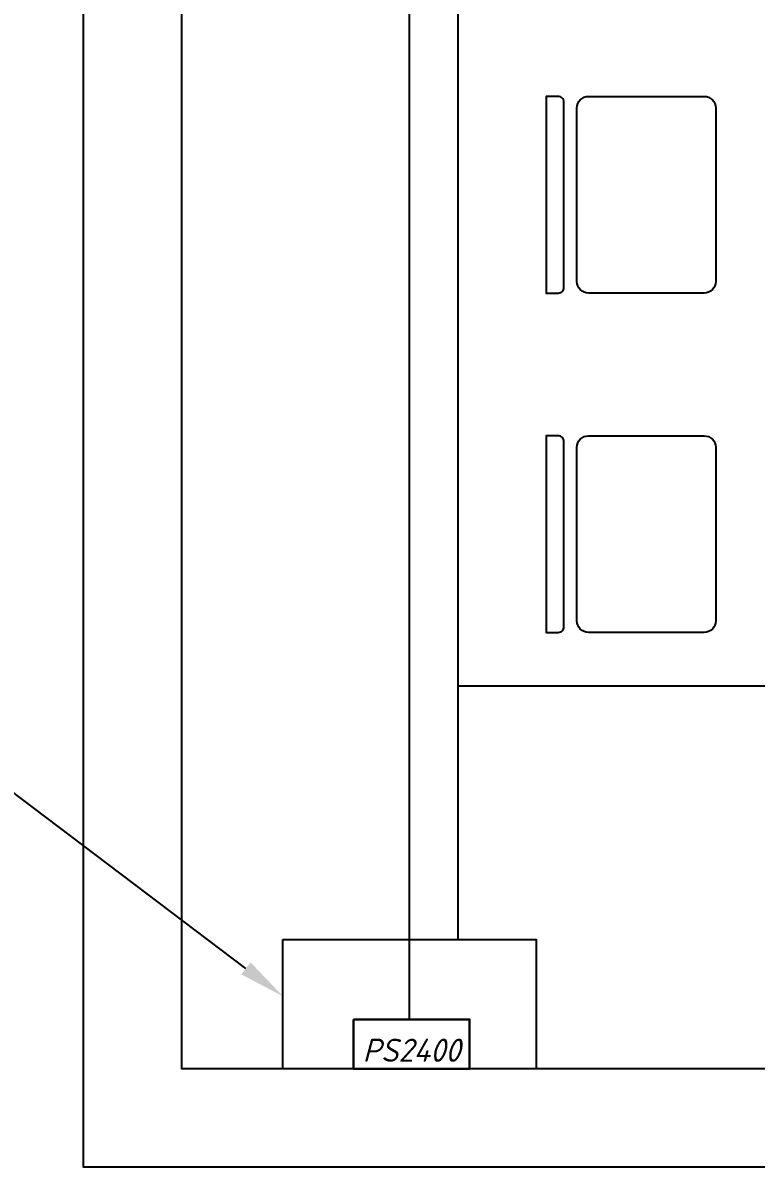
# Model space of a CAD drawing. Header units: millimetres. Extents: x -4896 to 62463, y -11301 to 6998.
# Drawn here: x 44227 to 45494, y -1339 to 640 of the extents above; entities that cross this region are included whole.
import ezdxf
from ezdxf import colors
from ezdxf.entities.mleader import LeaderData, LeaderLine
from ezdxf.math import Vec2, Vec3

# ---------------------------------------------------------------- set-up
doc = ezdxf.new("R2010")
doc.units = ezdxf.units.MM
doc.layers.add('Рамка', color=250, linetype='Continuous')
doc.styles.add('Мой новый', font='isocpeur.ttf', dxfattribs={"width": 0.955, "oblique": 15})

msp = doc.modelspace()

# ---------------------------------------------------------------- linework, layer by layer
at = {"layer": 'Рамка'}
for points in [[(50776.1, -1338.7), (44331.8, -1338.7), (44331.8, 3712.1), (53349.4, 3712.1), (53349.4, -1338.7), (51792.1, -1338.7)], [(50776.1, -1168.7), (44501.8, -1168.7), (44501.8, 3542.1), (53179.4, 3542.1), (53179.4, -1168.7), (51792.1, -1168.7)]]:
    msp.add_lwpolyline(points, dxfattribs=at)
at = {"layer": 'Рамка', "color": 1}
for points in [[(44978.6, 2333.9), (44978.6, -945.3)], [(46339.9, -450.9), (46277.7, -507.4), (44978.6, -507.4), (44978.6, -507.4)]]:
    msp.add_lwpolyline(points, dxfattribs=at)
at = {"layer": 'Рамка', "color": 3}
msp.add_lwpolyline([(44895, -1083.3), (44895, 1710.4), (46109, 1710.4)], dxfattribs=at)
at = {"layer": 'Рамка', "color": 241, "true_color": 0xf7abae}
for points in [[(45151.8, 512.6), (45131.1, 512.6), (45131.1, 172.6), (45151.8, 172.6, 0.414214), (45161.8, 182.6), (45161.8, 502.6, 0.414214)], [(45424.2, 492.6), (45424.2, 192.6, -0.414214), (45404.2, 172.6), (45204.2, 172.6, -0.414214), (45184.2, 192.6), (45184.2, 492.6, -0.414214), (45204.2, 512.6), (45404.2, 512.6, -0.414214)], [(45151.8, -74.2), (45131.1, -74.2), (45131.1, -414.2), (45151.8, -414.2, 0.414214), (45161.8, -404.2), (45161.8, -84.2, 0.414214)], [(45424.2, -94.2), (45424.2, -394.2, -0.414214), (45404.2, -414.2), (45204.2, -414.2, -0.414214), (45184.2, -394.2), (45184.2, -94.2, -0.414214), (45204.2, -74.2), (45404.2, -74.2, -0.414214)]]:
    msp.add_lwpolyline(points, format="xyb", close=True, dxfattribs=at)
at = {"layer": 'Рамка', "color": 0}
msp.add_lwpolyline([(44676.2, -945.3), (45113.7, -945.3), (45113.7, -1168.7), (44676.2, -1168.7)], close=True, dxfattribs=at)
at = {"layer": 'Рамка', "color": 217, "lineweight": 30, "true_color": 0x93278f}
msp.add_lwpolyline([(44798.2, -1083.3), (44998.7, -1083.3), (44998.7, -1168.7), (44798.2, -1168.7)], close=True, dxfattribs=at)

# ---------------------------------------------------------------- texts
at = {"layer": 'Рамка', "color": 217, "true_color": 0x93278f, "insert": (44798.2, -1083.3), "char_height": 4, "width": 200.467, "attachment_point": 1, "style": 'Мой новый'}
msp.add_mtext('\\pxqc;\\P\\P\\P\\P\\P{\\H10x;PS2400}', dxfattribs=at)

# ---------------------------------------------------------------- leaders
at = {"layer": 'Рамка', "color": 0}
ml = msp.add_multileader_mtext('Standard', dxfattribs=at)
ml.set_content('ЩО питания светильников\\P*расположение показано для наглядности', style='Мой новый')
ml.set_leader_properties()
ml.build(insert=Vec2(0, 0))
ml.multileader.update_dxf_attribs({"arrow_head_size": 80, "scale": 20})
ctx = ml.context
ctx.base_point, ctx.scale, ctx.char_height, ctx.arrow_head_size, ctx.landing_gap_size, ctx.plane_origin = Vec3(41492, -378.8), 20, 80, 80, 40, Vec3(44676.2, -1043.3)
ctx.text_align_type = 2
notes = []
notes.append((ctx, [(0, (1, 1, 0), (43796.2, -378.8), (-1, 0), 160, [(0, [(44676.2, -1043.3)], 0, [])])]))
ctx.mtext.insert, ctx.mtext.alignment, ctx.mtext.flow_direction = Vec3(43596.2, -326.8), 3, 5
for ctx, leaders in notes:
    for number, flags, end, landing, length, lines in leaders:
        leader = LeaderData()
        leader.index, (leader.has_last_leader_line, leader.has_dogleg_vector, leader.attachment_direction) = number, flags
        leader.last_leader_point, leader.dogleg_vector, leader.dogleg_length = Vec3(end), Vec3(landing), length
        for number, points, colour, breaks in lines:
            line = LeaderLine()
            line.index, line.vertices, line.color, line.breaks = number, Vec3.list(points), colors.encode_raw_color(colour), breaks
            leader.lines.append(line)
        ctx.leaders.append(leader)

doc.saveas('drawing.dxf')
